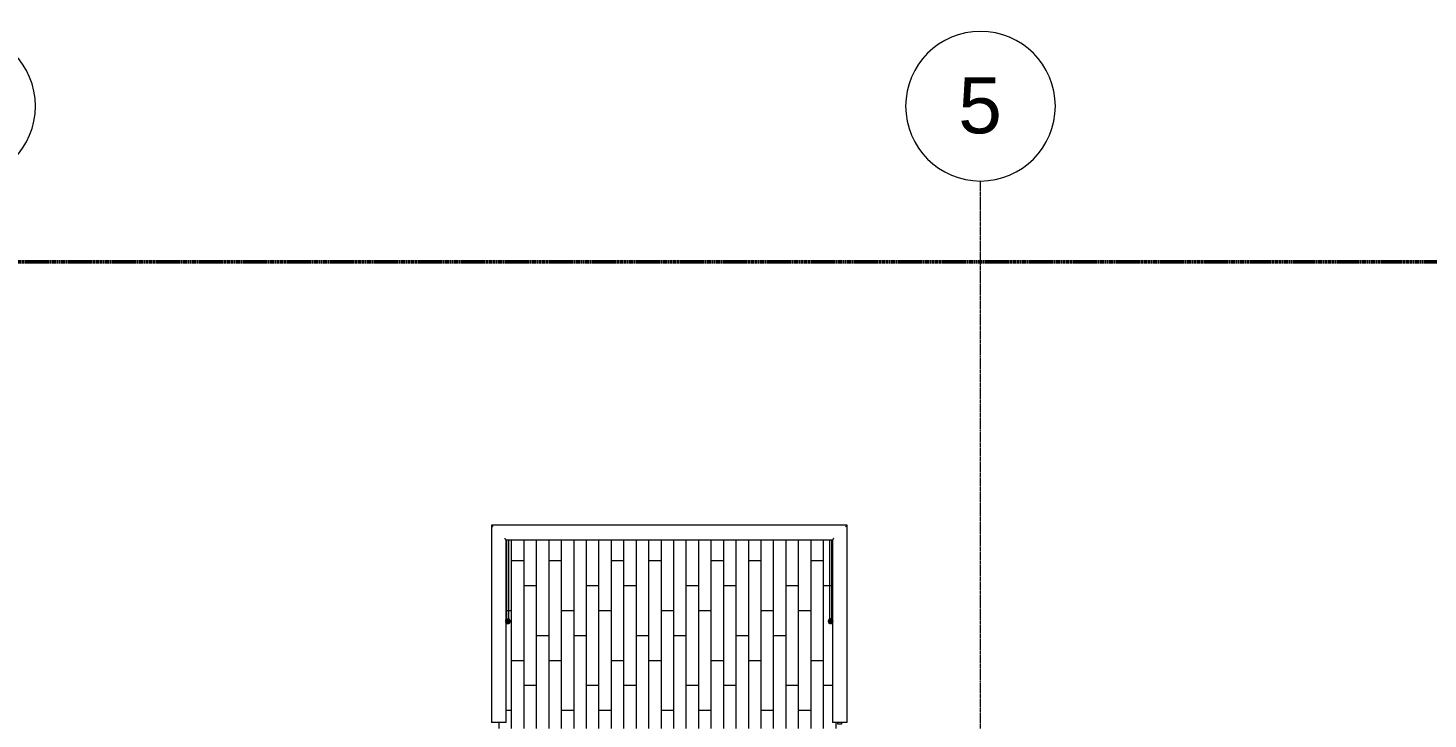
# Model space of a CAD drawing. Header units: inches. Extents: x -4235 to -464, y 9767 to 12344.
# Drawn here: x -2478.7 to -2029.8, y 12122 to 12343.7 of the extents above; entities that cross this region are included whole.
import ezdxf

# ---------------------------------------------------------------- set-up
doc = ezdxf.new("R2010")
doc.units = ezdxf.units.IN
doc.header["$MEASUREMENT"] = 0
doc.linetypes.add('Double Dash 3_8_', pattern=[1, 0.375, -0.125, 0.125, -0.125, 0.125, -0.125])
doc.linetypes.add('Grid Line 1_2_', pattern=[0.875, 0.5, -0.125, 0.125, -0.125])
for name, color, linetype, lineweight in [('A-FLOR-HRAL', 11, 'Continuous', 9), ('A-FLOR-PATT-1', 9, 'Continuous', 9), ('A-WALL-6', 113, 'Continuous', 9), ('A-WALL-7', 113, 'Continuous', 50), ('C-PROP-LINE', 91, 'Double Dash 3_8_', 50), ('S-GRID-1', 1, 'Grid Line 1_2_', 9), ('S-GRID-IDEN', 1, 'Continuous', 9)]:
    doc.layers.add(name, color=color, linetype=linetype, lineweight=lineweight)
doc.styles.add('Arial', font='arial.ttf', dxfattribs={"height": 18})

# ---------------------------------------------------------------- blocks, each defined once
blk = doc.blocks.new('Railing - Baluster_01-2700443-BACKGROUND - 2ND FLOOR')
at = {"layer": 'A-FLOR-HRAL'}
for p, q in [((-0.59, 1.18), (0.59, 1.18)), ((-0.59, 0.59), (-0.59, 1.18)), ((0.59, 1.18), (0.59, 0.59))]:
    blk.add_line(p, q, dxfattribs=at)
blk = doc.blocks.new('Railing - Railing-2700260-BACKGROUND - 2ND FLOOR')
at = {"layer": 'A-FLOR-HRAL'}
for p, q in [((-2216.09, 12184.2), (-2330.14, 12184.2)), ((-2330.14, 12184.2), (-2330.14, 12120.95)), ((-2216.09, 12120.95), (-2216.09, 12184.2)), ((-2325.41, 12179.48), (-2220.81, 12179.48)), ((-2325.41, 12120.95), (-2325.41, 12179.48)), ((-2220.81, 12179.48), (-2220.81, 12120.95)), ((-2329.66, 12120.95), (-2330.14, 12120.95)), ((-2325.88, 12120.95), (-2329.66, 12120.95)), ((-2325.41, 12120.95), (-2325.88, 12120.95)), ((-2220.34, 12120.95), (-2220.81, 12120.95)), ((-2216.56, 12120.95), (-2220.34, 12120.95)), ((-2216.09, 12120.95), (-2216.56, 12120.95))]:
    blk.add_line(p, q, dxfattribs=at)
for points, knots in [([(-2330.14, 12184.2), (-2330.14, 12184.2), (-2330.13, 12184.19), (-2330.1, 12184.17), (-2330.07, 12184.14), (-2330.05, 12184.11), (-2330.02, 12184.08), (-2329.99, 12184.06), (-2329.95, 12184.02), (-2329.91, 12183.97), (-2329.87, 12183.94), (-2329.83, 12183.9), (-2329.77, 12183.83), (-2329.71, 12183.77), (-2329.66, 12183.73)], [0, 0, 0, 0, 0.166667, 0.25, 0.333333, 0.416667, 0.458333, 0.5, 0.583333, 0.666667, 0.708333, 0.75, 0.833333, 1, 1, 1, 1]), ([(-2216.09, 12184.2), (-2216.09, 12184.2), (-2216.09, 12184.19), (-2216.12, 12184.17), (-2216.15, 12184.14), (-2216.18, 12184.11), (-2216.2, 12184.08), (-2216.23, 12184.06), (-2216.27, 12184.02), (-2216.31, 12183.97), (-2216.35, 12183.94), (-2216.39, 12183.9), (-2216.46, 12183.83), (-2216.52, 12183.77), (-2216.56, 12183.73)], [0, 0, 0, 0, 0.166667, 0.25, 0.333333, 0.416667, 0.458333, 0.5, 0.583333, 0.666667, 0.708333, 0.75, 0.833333, 1, 1, 1, 1]), ([(-2325.88, 12179.95), (-2325.84, 12179.91), (-2325.78, 12179.85), (-2325.7, 12179.77), (-2325.66, 12179.72), (-2325.62, 12179.69), (-2325.59, 12179.65), (-2325.56, 12179.62), (-2325.53, 12179.59), (-2325.5, 12179.57), (-2325.47, 12179.54), (-2325.45, 12179.51), (-2325.42, 12179.49), (-2325.41, 12179.48), (-2325.41, 12179.48)], [0, 0, 0, 0, 0.166667, 0.25, 0.333333, 0.375, 0.416667, 0.5, 0.541667, 0.583333, 0.666667, 0.75, 0.833333, 1, 1, 1, 1]), ([(-2220.34, 12179.95), (-2220.38, 12179.91), (-2220.44, 12179.85), (-2220.52, 12179.77), (-2220.57, 12179.72), (-2220.6, 12179.69), (-2220.63, 12179.65), (-2220.67, 12179.62), (-2220.69, 12179.59), (-2220.72, 12179.57), (-2220.75, 12179.54), (-2220.78, 12179.51), (-2220.8, 12179.49), (-2220.81, 12179.48), (-2220.81, 12179.48)], [0, 0, 0, 0, 0.166667, 0.25, 0.333333, 0.375, 0.416667, 0.5, 0.541667, 0.583333, 0.666667, 0.75, 0.833333, 1, 1, 1, 1])]:
    blk.add_open_spline(points, degree=3, knots=knots, dxfattribs=at)
at = {"rotation": 180}
blk.add_blockref('Railing - Baluster_01-2700443-BACKGROUND - 2ND FLOOR', (-2218.45, 12121.54), dxfattribs=at)
blk = doc.blocks.new('Walls 23 - Walls 1-2567155-BACKGROUND - 2ND FLOOR')
at = {"layer": 'A-WALL-6'}
for p, q in [((-2221.74, 12179.48), (-2221.74, 12153.38)), ((-2220.99, 12153.38), (-2220.99, 12179.48))]:
    blk.add_line(p, q, dxfattribs=at)
at = {"layer": 'A-WALL-7', "flags": 128}
for points in [[(-2220.99, 12153.38), (-2221.01, 12153.48), (-2221.04, 12153.58), (-2221.09, 12153.67), (-2221.16, 12153.73), (-2221.24, 12153.78), (-2221.32, 12153.81), (-2221.41, 12153.81), (-2221.5, 12153.78), (-2221.58, 12153.73), (-2221.65, 12153.67), (-2221.7, 12153.58), (-2221.73, 12153.48), (-2221.74, 12153.38)], [(-2221.74, 12153.38), (-2221.73, 12153.28), (-2221.7, 12153.18), (-2221.65, 12153.09), (-2221.58, 12153.02), (-2221.5, 12152.97), (-2221.41, 12152.95), (-2221.32, 12152.95), (-2221.24, 12152.97), (-2221.16, 12153.02), (-2221.09, 12153.09), (-2221.04, 12153.18), (-2221.01, 12153.28), (-2220.99, 12153.38)]]:
    blk.add_lwpolyline(points, dxfattribs=at)
blk = doc.blocks.new('Walls 24 - Walls 1-2567174-BACKGROUND - 2ND FLOOR')
at = {"layer": 'A-WALL-6'}
for p, q in [((-2325.24, 12179.48), (-2325.24, 12153.38)), ((-2324.49, 12153.38), (-2324.49, 12179.48))]:
    blk.add_line(p, q, dxfattribs=at)
at = {"layer": 'A-WALL-7', "flags": 128}
for points in [[(-2324.49, 12153.38), (-2324.5, 12153.48), (-2324.53, 12153.58), (-2324.58, 12153.67), (-2324.65, 12153.73), (-2324.73, 12153.78), (-2324.82, 12153.81), (-2324.91, 12153.81), (-2325, 12153.78), (-2325.08, 12153.73), (-2325.14, 12153.67), (-2325.2, 12153.58), (-2325.23, 12153.48), (-2325.24, 12153.38)], [(-2325.24, 12153.38), (-2325.23, 12153.28), (-2325.2, 12153.18), (-2325.14, 12153.09), (-2325.08, 12153.02), (-2325, 12152.97), (-2324.91, 12152.95), (-2324.82, 12152.95), (-2324.73, 12152.97), (-2324.65, 12153.02), (-2324.58, 12153.09), (-2324.53, 12153.18), (-2324.5, 12153.28), (-2324.49, 12153.38)]]:
    blk.add_lwpolyline(points, dxfattribs=at)
blk = doc.blocks.new('Family - ___-1878357-BACKGROUND - 2ND FLOOR')
at = {"layer": 'C-PROP-LINE'}
blk.add_line((-3989.61, 12268.69), (-629.56, 12268.69), dxfattribs=at)
blk = doc.blocks.new('Grid - Grid Head - Circle-50561-BACKGROUND - 2ND FLOOR')
at = {"layer": 'S-GRID-IDEN'}
for start, end in [(360, 180), (180, 360)]:
    blk.add_arc((0, 0), 0.25, start, end, dxfattribs=at)

msp = doc.modelspace()

# ---------------------------------------------------------------- hatches: boundary and pattern name
at = {"layer": 'A-FLOR-PATT-1'}
h = msp.add_hatch(dxfattribs=at)
h.set_pattern_fill('FP_5', color=256, style=0, pattern_type=2)
h.set_pattern_definition([(270, (-2991.646, 11076.839), (4, 2e-16), []), (0, (-2991.646, 11076.839), (8, 8), [4, -28]), (0, (-2987.646, 11060.839), (8, 8), [4, -28])])
h.paths.add_polyline_path([(-2325.76, 12118.95), (-2216.45, 12118.96), (-2216.45, 12120.95), (-2217.86, 12120.95), (-2217.86, 12120.36), (-2219.04, 12120.36), (-2219.04, 12120.95), (-2220.81, 12120.95), (-2220.85, 12179.48), (-2325.41, 12179.48), (-2325.43, 12120.95), (-2329.77, 12120.95), (-2329.77, 12118.95), (-2325.77, 12118.95)], flags=0)

# ---------------------------------------------------------------- linework, layer by layer
at = {"layer": 'S-GRID-1'}
msp.add_line((-2173.32, 9836.18), (-2173.32, 12294.59), dxfattribs=at)

# ---------------------------------------------------------------- block references
at = {"layer": 'A-FLOR-HRAL'}
msp.add_blockref('Railing - Railing-2700260-BACKGROUND - 2ND FLOOR', (0, 0), dxfattribs=at)
at = {"layer": 'A-WALL-6'}
for name in ['Walls 24 - Walls 1-2567174-BACKGROUND - 2ND FLOOR', 'Walls 23 - Walls 1-2567155-BACKGROUND - 2ND FLOOR']:
    msp.add_blockref(name, (0, 0), dxfattribs=at)
at = {"layer": 'C-PROP-LINE'}
msp.add_blockref('Family - ___-1878357-BACKGROUND - 2ND FLOOR', (0, 0), dxfattribs=at)
at = {"layer": 'S-GRID-IDEN', "xscale": 95.99999999999994, "yscale": 95.99999999999994, "zscale": 95.99999999999994}
for p in [(-2500.32, 12318.59), (-2173.32, 12318.59)]:
    msp.add_blockref('Grid - Grid Head - Circle-50561-BACKGROUND - 2ND FLOOR', p, dxfattribs=at)

# ---------------------------------------------------------------- texts
at = {"layer": 'S-GRID-IDEN', "insert": (-2180.45, 12327.88), "char_height": 18, "width": 16.968, "attachment_point": 1, "style": 'Arial'}
msp.add_mtext('5', dxfattribs=at)

doc.saveas('drawing.dxf')
